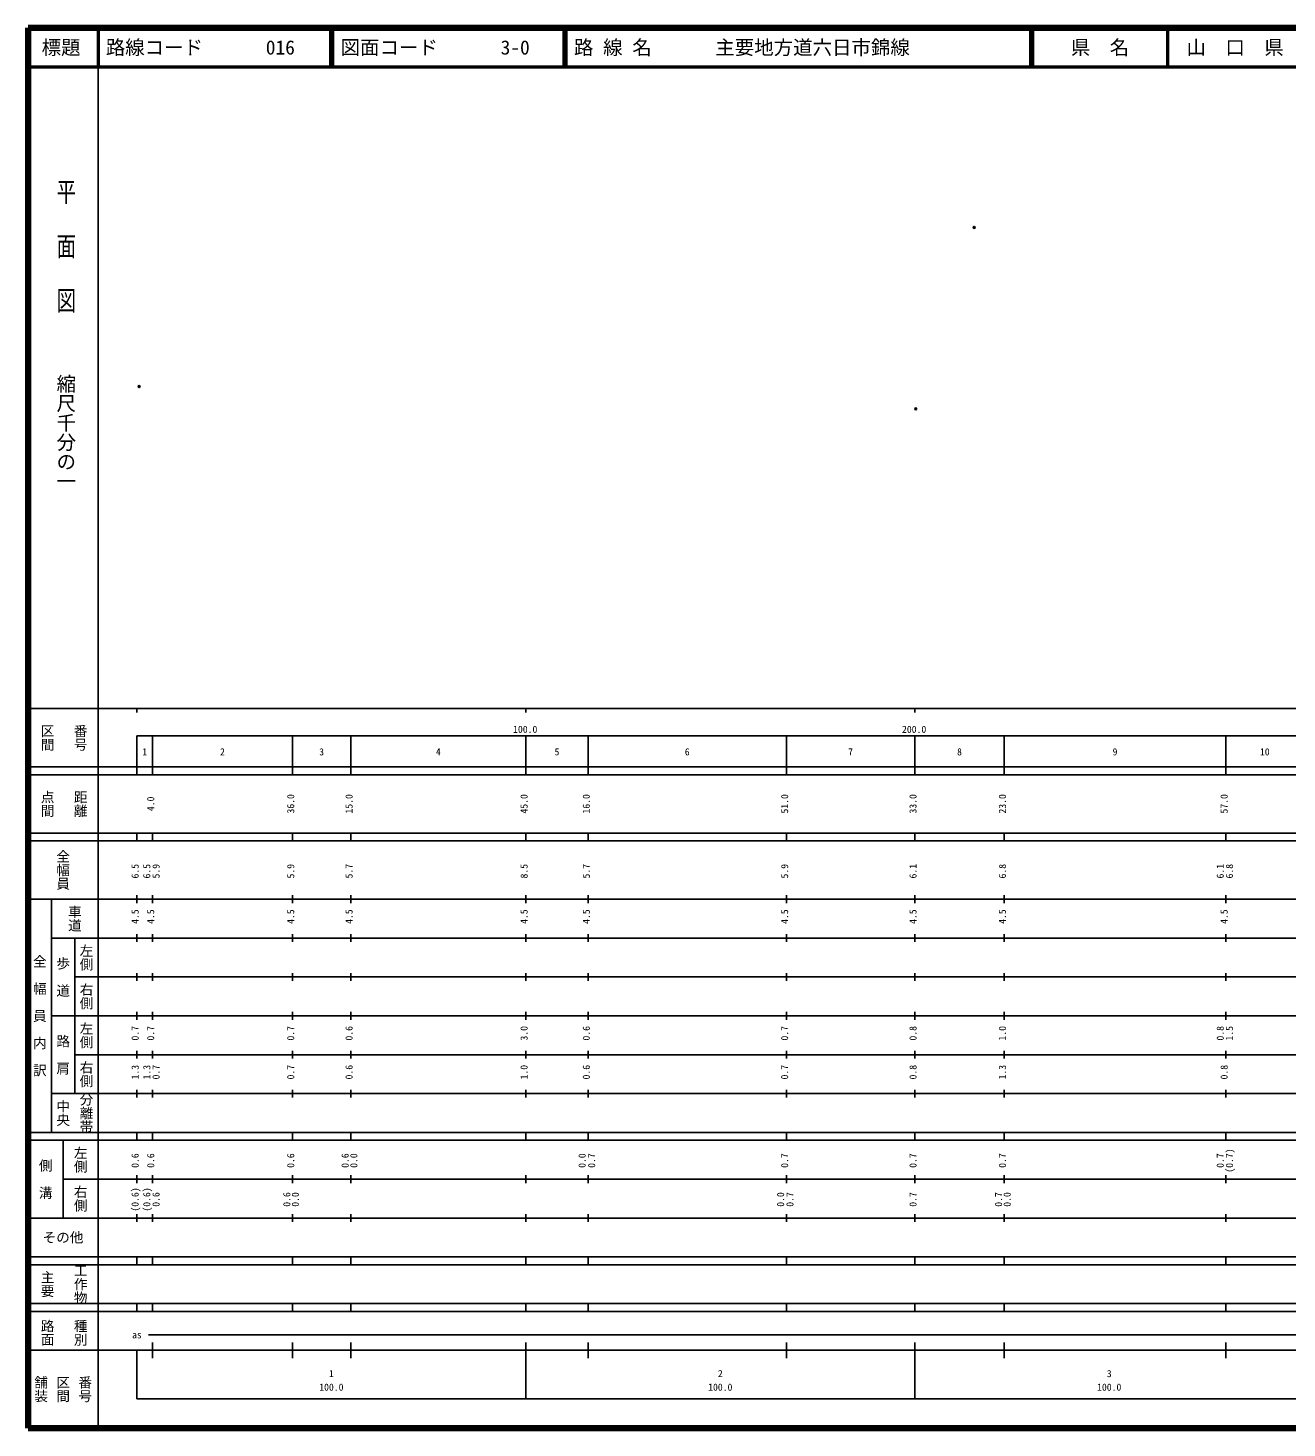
# Model space of a CAD drawing. Units: millimetres on the paper. Extents: x 40 to 680, y 20 to 380.
# Drawn here: x 40 to 363.7, y 20 to 380 of the extents above; entities that cross this region are included whole.
import ezdxf
from ezdxf.enums import TextEntityAlignment as Align

# ---------------------------------------------------------------- set-up
doc = ezdxf.new("R2010")
doc.units = ezdxf.units.MM
doc.header["$PDMODE"] = 32
doc.header["$PDSIZE"] = 0.5
doc.layers.add('M-OTRS', color=6, linetype='Continuous')
doc.layers.add('M-TTL-TXT', color=7, linetype='Continuous')
for name, color, linetype, lineweight in [('M-TTL', 2, 'Continuous', 140), ('M-TTL-BAND', 7, 'Continuous', 25), ('M-TTL-LINE', 7, 'Continuous', 50)]:
    doc.layers.add(name, color=color, linetype=linetype, lineweight=lineweight)
doc.styles.add('@ＭＳ ゴシック', font='')
doc.styles.add('ＭＳ ゴシック', font='')
doc.styles.get('@ＭＳ ゴシック').set_extended_font_data('@MS Gothic')
doc.styles.get('ＭＳ ゴシック').set_extended_font_data('MS Gothic')

msp = doc.modelspace()

# ---------------------------------------------------------------- linework, layer by layer
at = {"layer": 'M-OTRS'}
for p in [(283.308, 328.723), (68.571, 287.779), (268.241, 282.085)]:
    msp.add_point(p, dxfattribs=at)
at = {"layer": 'M-TTL'}
for p, q in [((40, 380), (40, 20)), ((680, 380), (40, 380)), ((40, 20), (680, 20))]:
    msp.add_line(p, q, dxfattribs=at)
at = {"layer": 'M-TTL-BAND'}
for p, q in [((58, 370), (58, 20)), ((40, 205), (579, 205)), ((68, 205), (68, 204)), ((168, 205), (168, 204)), ((268, 205), (268, 204)), ((68, 198), (579, 198)), ((68, 198), (68, 188)), ((72, 188), (72, 198)), ((108, 188), (108, 198)), ((123, 188), (123, 198)), ((168, 188), (168, 198)), ((184, 188), (184, 198)), ((235, 188), (235, 198)), ((268, 188), (268, 198)), ((291, 188), (291, 198)), ((348, 188), (348, 198)), ((40, 190), (579, 190)), ((40, 188), (579, 188)), ((40, 173), (579, 173)), ((68, 171), (68, 173)), ((72, 171), (72, 173)), ((108, 171), (108, 173)), ((123, 171), (123, 173)), ((168, 171), (168, 173)), ((184, 171), (184, 173)), ((235, 171), (235, 173)), ((268, 171), (268, 173)), ((291, 171), (291, 173)), ((348, 171), (348, 173)), ((40, 171), (579, 171)), ((40, 156), (579, 156)), ((46, 96), (46, 156)), ((68, 155), (68, 157)), ((72, 155), (72, 157)), ((108, 155), (108, 157)), ((123, 155), (123, 157)), ((168, 155), (168, 157)), ((184, 155), (184, 157)), ((235, 155), (235, 157)), ((268, 155), (268, 157)), ((291, 155), (291, 157)), ((348, 155), (348, 157)), ((46, 146), (579, 146)), ((52, 146), (52, 106)), ((68, 145), (68, 147)), ((72, 145), (72, 147)), ((108, 145), (108, 147)), ((123, 145), (123, 147)), ((168, 145), (168, 147)), ((184, 145), (184, 147)), ((235, 145), (235, 147)), ((268, 145), (268, 147)), ((291, 145), (291, 147)), ((348, 145), (348, 147)), ((68, 135), (68, 137)), ((72, 135), (72, 137)), ((108, 135), (108, 137)), ((123, 135), (123, 137)), ((168, 135), (168, 137)), ((184, 135), (184, 137)), ((235, 135), (235, 137)), ((268, 135), (268, 137)), ((291, 135), (291, 137)), ((348, 135), (348, 137)), ((52, 136), (579, 136)), ((46, 126), (579, 126)), ((68, 125), (68, 127)), ((72, 125), (72, 127)), ((108, 125), (108, 127)), ((123, 125), (123, 127)), ((168, 125), (168, 127)), ((184, 125), (184, 127)), ((235, 125), (235, 127)), ((268, 125), (268, 127)), ((291, 125), (291, 127)), ((348, 125), (348, 127)), ((52, 116), (579, 116)), ((68, 115), (68, 117)), ((72, 115), (72, 117)), ((108, 115), (108, 117)), ((123, 115), (123, 117)), ((168, 115), (168, 117)), ((184, 115), (184, 117)), ((235, 115), (235, 117)), ((268, 115), (268, 117)), ((291, 115), (291, 117)), ((348, 115), (348, 117)), ((46, 106), (579, 106)), ((68, 105), (68, 107)), ((72, 105), (72, 107)), ((108, 105), (108, 107)), ((123, 105), (123, 107)), ((168, 105), (168, 107)), ((184, 105), (184, 107)), ((235, 105), (235, 107)), ((268, 105), (268, 107)), ((291, 105), (291, 107)), ((348, 105), (348, 107)), ((40, 96), (579, 96)), ((40, 94), (579, 94)), ((49, 94), (49, 74)), ((68, 94), (68, 96)), ((72, 94), (72, 96)), ((108, 94), (108, 96)), ((123, 94), (123, 96)), ((168, 94), (168, 96)), ((184, 94), (184, 96)), ((235, 94), (235, 96)), ((268, 94), (268, 96)), ((291, 94), (291, 96)), ((348, 94), (348, 96)), ((49, 84), (579, 84)), ((68, 83), (68, 85)), ((72, 83), (72, 85)), ((108, 83), (108, 85)), ((123, 83), (123, 85)), ((168, 83), (168, 85)), ((184, 83), (184, 85)), ((235, 83), (235, 85)), ((268, 83), (268, 85)), ((291, 83), (291, 85)), ((348, 83), (348, 85)), ((40, 74), (579, 74)), ((68, 73), (68, 75)), ((72, 73), (72, 75)), ((108, 73), (108, 75)), ((123, 73), (123, 75)), ((168, 73), (168, 75)), ((184, 73), (184, 75)), ((235, 73), (235, 75)), ((268, 73), (268, 75)), ((291, 73), (291, 75)), ((348, 73), (348, 75)), ((40, 64), (579, 64)), ((40, 62), (579, 62)), ((68, 62), (68, 64)), ((72, 62), (72, 64)), ((108, 62), (108, 64)), ((123, 62), (123, 64)), ((168, 62), (168, 64)), ((184, 62), (184, 64)), ((235, 62), (235, 64)), ((268, 62), (268, 64)), ((291, 62), (291, 64)), ((348, 62), (348, 64)), ((40, 52), (579, 52)), ((68, 50), (68, 52)), ((72, 50), (72, 52)), ((108, 50), (108, 52)), ((123, 50), (123, 52)), ((168, 50), (168, 52)), ((184, 50), (184, 52)), ((235, 50), (235, 52)), ((268, 50), (268, 52)), ((291, 50), (291, 52)), ((348, 50), (348, 52)), ((40, 50), (579, 50)), ((71, 44), (565, 44)), ((40, 40), (579, 40)), ((68, 40), (68, 27.5)), ((72, 38), (72, 42)), ((108, 38), (108, 42)), ((123, 38), (123, 42)), ((168, 27.5), (168, 42)), ((184, 38), (184, 42)), ((235, 38), (235, 42)), ((268, 27.5), (268, 42)), ((291, 38), (291, 42)), ((348, 38), (348, 42)), ((68, 27.5), (579, 27.5))]:
    msp.add_line(p, q, dxfattribs=at)
at = {"layer": 'M-TTL-LINE'}
for p, q in [((58, 380), (58, 370)), ((117.75, 380), (117.75, 370)), ((118.25, 380), (118.25, 370)), ((177.75, 380), (177.75, 370)), ((178.25, 380), (178.25, 370)), ((297.75, 380), (297.75, 370)), ((298.25, 380), (298.25, 370)), ((333, 380), (333, 370)), ((40, 370), (680, 370))]:
    msp.add_line(p, q, dxfattribs=at)

# ---------------------------------------------------------------- texts
at = {"layer": 'M-TTL-BAND', "style": '@ＭＳ ゴシック', "width": 1.4}
msp.add_text('平  面  図', height=3.666, rotation=270, dxfattribs=at).set_placement((49.777, 306.475), align=Align.MIDDLE_RIGHT)
at = {"layer": 'M-TTL-BAND', "style": '@ＭＳ ゴシック'}
msp.add_text('縮尺千分の一', height=3.666, rotation=270, dxfattribs=at).set_placement((49.777, 261.03), align=Align.MIDDLE_RIGHT)
for s, p in [('区間', (45, 197.5)), ('番号', (53.5, 197.5)), ('点間', (45, 180.5)), ('距離', (53.5, 180.5)), ('全幅員', (49, 163.5)), ('車道', (52, 151)), ('左側', (55, 141)), ('全\u3000幅\u3000員\u3000内\u3000訳', (43, 126)), ('歩\u3000道', (49, 136)), ('右側', (55, 131)), ('左側', (55, 121)), ('路\u3000肩', (49, 116)), ('右側', (55, 111)), ('分離帯', (55, 101)), ('中央', (49, 101)), ('左側', (53.5, 89)), ('側\u3000溝', (44.5, 84)), ('右側', (53.5, 79)), ('工作物', (53.5, 57)), ('主要', (45, 57)), ('路面', (45, 44.5)), ('種別', (53.5, 44.5)), ('舗装', (43.333, 30)), ('区間', (49, 30)), ('番号', (54.667, 30))]:
    msp.add_text(s, height=2.566, rotation=270, dxfattribs=at).set_placement(p, align=Align.MIDDLE_CENTER)
at = {"layer": 'M-TTL-BAND', "style": 'ＭＳ ゴシック'}
for s, p in [('100.0', (167.844, 198.195)), ('200.0', (267.844, 198.195)), ('1', (70, 192.405)), ('2', (90, 192.405)), ('3', (115.5, 192.405)), ('4', (145.5, 192.405)), ('5', (176, 192.405)), ('6', (209.5, 192.405)), ('7', (251.5, 192.405)), ('8', (279.5, 192.405)), ('9', (319.5, 192.405)), ('10', (358, 192.405)), ('as', (68, 42.5)), ('1', (118, 32.523)), ('2', (218, 32.523)), ('3', (318, 32.523)), ('100.0', (118, 29.033)), ('100.0', (218, 29.033)), ('100.0', (318, 29.033))]:
    msp.add_text(s, height=1.833, dxfattribs=at).set_placement(p, align=Align.BOTTOM_CENTER)
for s, p in [('4.0', (73, 180.5)), ('36.0', (109, 180.5)), ('15.0', (124, 180.5)), ('45.0', (169, 180.5)), ('16.0', (185, 180.5)), ('51.0', (236, 180.5)), ('33.0', (269, 180.5)), ('23.0', (292, 180.5)), ('57.0', (349, 180.5)), ('6.5', (69, 163.174)), ('6.5', (72, 163.174)), ('5.9', (74.37, 163.174)), ('5.9', (109, 163.174)), ('5.7', (124, 163.174)), ('8.5', (169, 163.174)), ('5.7', (185, 163.174)), ('5.9', (236, 163.174)), ('6.1', (269, 163.174)), ('6.8', (292, 163.174)), ('6.1', (348, 163.174)), ('6.8', (350.37, 163.174)), ('4.5', (69, 151.5)), ('4.5', (73, 151.5)), ('4.5', (109, 151.5)), ('4.5', (124, 151.5)), ('4.5', (169, 151.5)), ('4.5', (185, 151.5)), ('4.5', (236, 151.5)), ('4.5', (269, 151.5)), ('4.5', (292, 151.5)), ('4.5', (349, 151.5)), ('0.7', (69, 121.5)), ('0.7', (73, 121.5)), ('0.7', (109, 121.5)), ('0.6', (124, 121.5)), ('3.0', (169, 121.5)), ('0.6', (185, 121.5)), ('0.7', (236, 121.5)), ('0.8', (269, 121.5)), ('1.0', (292, 121.5)), ('0.8', (348, 121.5)), ('1.5', (350.37, 121.5)), ('1.3', (69, 111.5)), ('1.3', (72, 111.5)), ('0.7', (74.37, 111.5)), ('0.7', (109, 111.5)), ('0.6', (124, 111.5)), ('1.0', (169, 111.5)), ('0.6', (185, 111.5)), ('0.7', (236, 111.5)), ('0.8', (269, 111.5)), ('1.3', (292, 111.5)), ('0.8', (349, 111.5)), ('0.6', (69, 88.764)), ('0.6', (73, 88.764)), ('0.6', (109, 88.764)), ('0.6', (123, 88.764)), ('0.0', (125.234, 88.764)), ('0.0', (183.91, 88.764)), ('0.7', (186.37, 88.764)), ('0.7', (236, 88.764)), ('0.7', (269, 88.764)), ('0.7', (292, 88.764)), ('0.7', (348, 88.764)), ('(0.7)', (350.37, 88.764)), ('(0.6)', (69, 78.764)), ('(0.6)', (72, 78.764)), ('0.6', (74.37, 78.764)), ('0.6', (108, 78.764)), ('0.0', (110.192, 78.764)), ('0.0', (234.962, 78.764)), ('0.7', (237.37, 78.764)), ('0.7', (269, 78.764)), ('0.7', (291, 78.764)), ('0.0', (293.225, 78.764))]:
    msp.add_text(s, height=1.833, rotation=90, dxfattribs=at).set_placement(p, align=Align.BOTTOM_CENTER)
msp.add_text('その他', height=2.566, dxfattribs=at).set_placement((49, 69), align=Align.MIDDLE_CENTER)
at = {"layer": 'M-TTL-TXT', "style": 'ＭＳ ゴシック'}
for s, p in [('標題', (48.5, 375)), ('県\u3000名', (315.625, 375)), ('山\u3000口\u3000県', (350.375, 375))]:
    msp.add_text(s, height=3.666, dxfattribs=at).set_placement(p, align=Align.MIDDLE_CENTER)
for s, p in [('路線コード', (60, 375)), ('016', (101.142, 375)), ('図面コード', (120.38, 375)), ('3-0', (161.521, 375)), ('路 線 名', (180.38, 375)), ('主要地方道六日市錦線', (216.734, 375))]:
    msp.add_text(s, height=3.666, dxfattribs=at).set_placement(p, align=Align.MIDDLE_LEFT)

doc.saveas('drawing.dxf')
